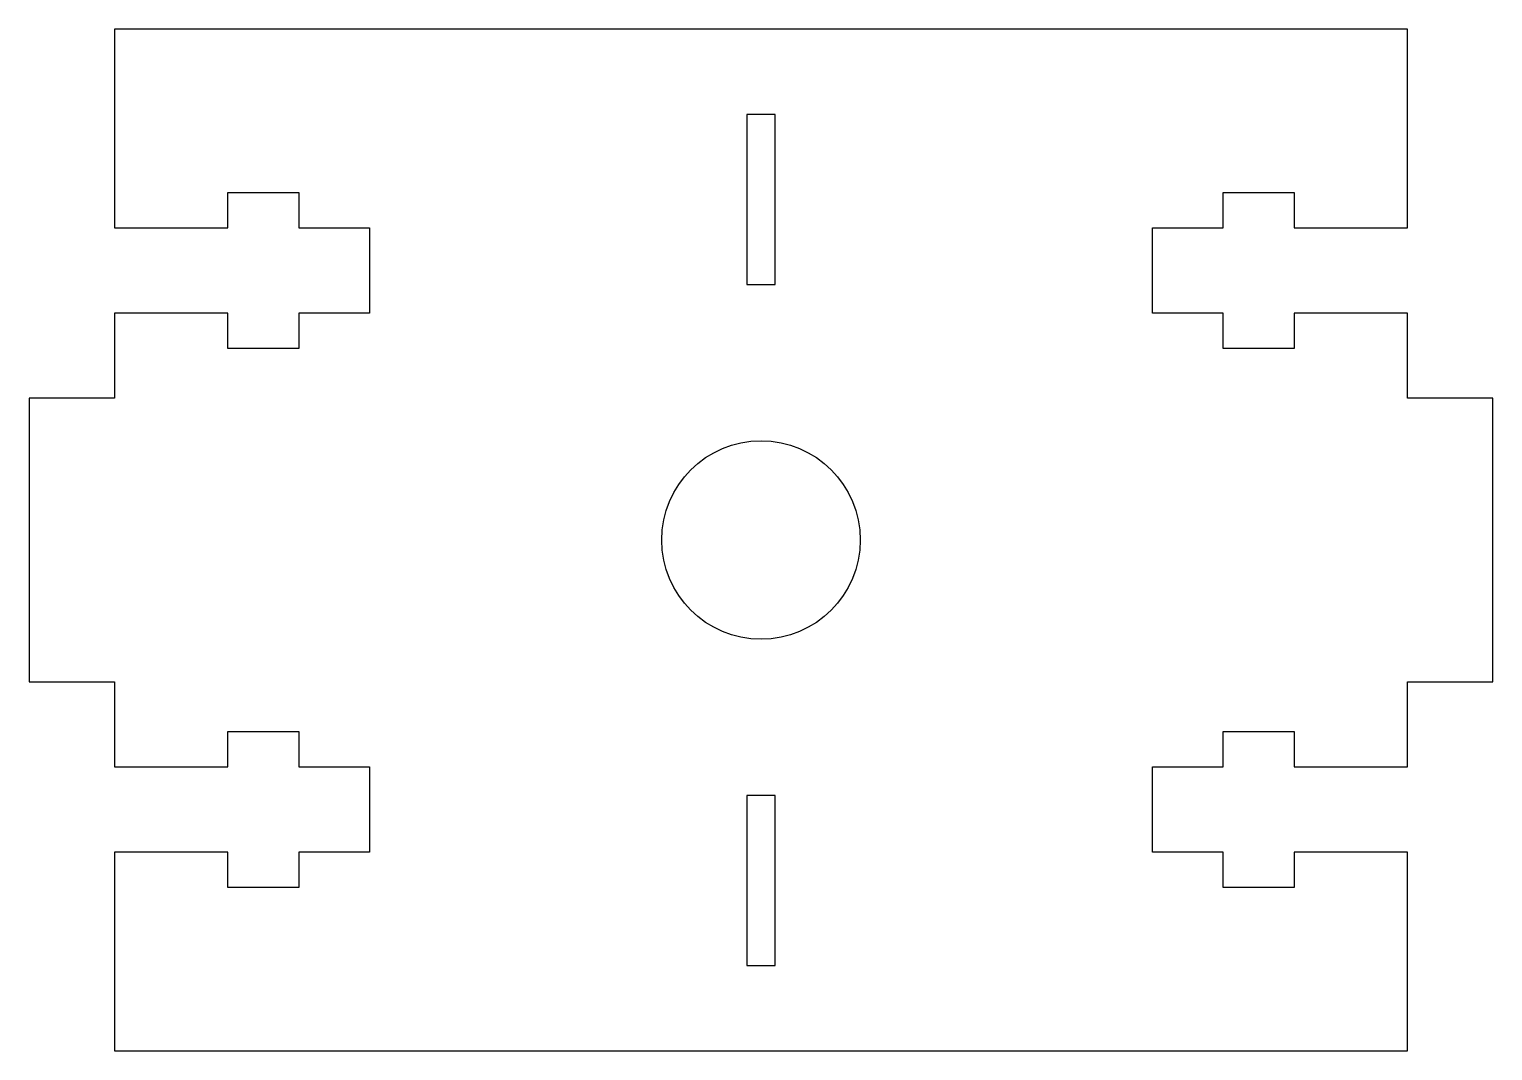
# Model space of a CAD drawing. Header units: millimetres. Extents: x -25.5 to 26.1, y -18 to 18.
import ezdxf

# ---------------------------------------------------------------- set-up
doc = ezdxf.new("R2010")
doc.units = ezdxf.units.MM

msp = doc.modelspace()

# ---------------------------------------------------------------- linework, layer by layer
at = {"color": 7, "linetype": 'Continuous', "lineweight": 25}
for p, q in [((23.1, 18), (-22.5, 18)), ((-22.5, 18), (-22.5, 11)), ((23.1, 11), (23.1, 18)), ((-0.2, 15), (-0.2, 9)), ((0.8, 15), (-0.2, 15)), ((0.8, 9), (0.8, 15)), ((-18.5, 11), (-18.5, 12.25)), ((-18.5, 12.25), (-16, 12.25)), ((-16, 12.25), (-16, 11)), ((16.6, 11), (16.6, 12.25)), ((16.6, 12.25), (19.1, 12.25)), ((19.1, 12.25), (19.1, 11)), ((-22.5, 11), (-18.5, 11)), ((-16, 11), (-13.5, 11)), ((-13.5, 11), (-13.5, 8)), ((14.1, 8), (14.1, 11)), ((14.1, 11), (16.6, 11)), ((19.1, 11), (23.1, 11)), ((-0.2, 9), (0.8, 9)), ((-18.5, 8), (-22.5, 8)), ((-22.5, 8), (-22.5, 5)), ((-18.5, 6.75), (-18.5, 8)), ((-13.5, 8), (-16, 8)), ((-16, 8), (-16, 6.75)), ((16.6, 8), (14.1, 8)), ((16.6, 6.75), (16.6, 8)), ((23.1, 8), (19.1, 8)), ((19.1, 8), (19.1, 6.75)), ((23.1, 5), (23.1, 8)), ((-16, 6.75), (-18.5, 6.75)), ((19.1, 6.75), (16.6, 6.75)), ((-22.5, 5), (-25.5, 5)), ((-25.5, 5), (-25.5, -5)), ((26.1, 5), (23.1, 5)), ((26.1, -5), (26.1, 5)), ((-25.5, -5), (-22.5, -5)), ((-22.5, -5), (-22.5, -8)), ((23.1, -8), (23.1, -5)), ((23.1, -5), (26.1, -5)), ((-18.5, -8), (-18.5, -6.75)), ((-18.5, -6.75), (-16, -6.75)), ((-16, -6.75), (-16, -8)), ((16.6, -8), (16.6, -6.75)), ((16.6, -6.75), (19.1, -6.75)), ((19.1, -6.75), (19.1, -8)), ((-22.5, -8), (-18.5, -8)), ((-16, -8), (-13.5, -8)), ((-13.5, -8), (-13.5, -11)), ((14.1, -11), (14.1, -8)), ((14.1, -8), (16.6, -8)), ((19.1, -8), (23.1, -8)), ((0.8, -9), (-0.2, -9)), ((-0.2, -9), (-0.2, -15)), ((0.8, -15), (0.8, -9)), ((-18.5, -11), (-22.5, -11)), ((-22.5, -11), (-22.5, -18)), ((-18.5, -12.25), (-18.5, -11)), ((-13.5, -11), (-16, -11)), ((-16, -11), (-16, -12.25)), ((16.6, -11), (14.1, -11)), ((16.6, -12.25), (16.6, -11)), ((19.1, -11), (19.1, -12.25)), ((23.1, -11), (19.1, -11)), ((23.1, -18), (23.1, -11)), ((-16, -12.25), (-18.5, -12.25)), ((19.1, -12.25), (16.6, -12.25)), ((-0.2, -15), (0.8, -15)), ((-22.5, -18), (23.1, -18))]:
    msp.add_line(p, q, dxfattribs=at)
msp.add_circle((0.3, 0), 3.5, dxfattribs=at)

doc.saveas('drawing.dxf')
